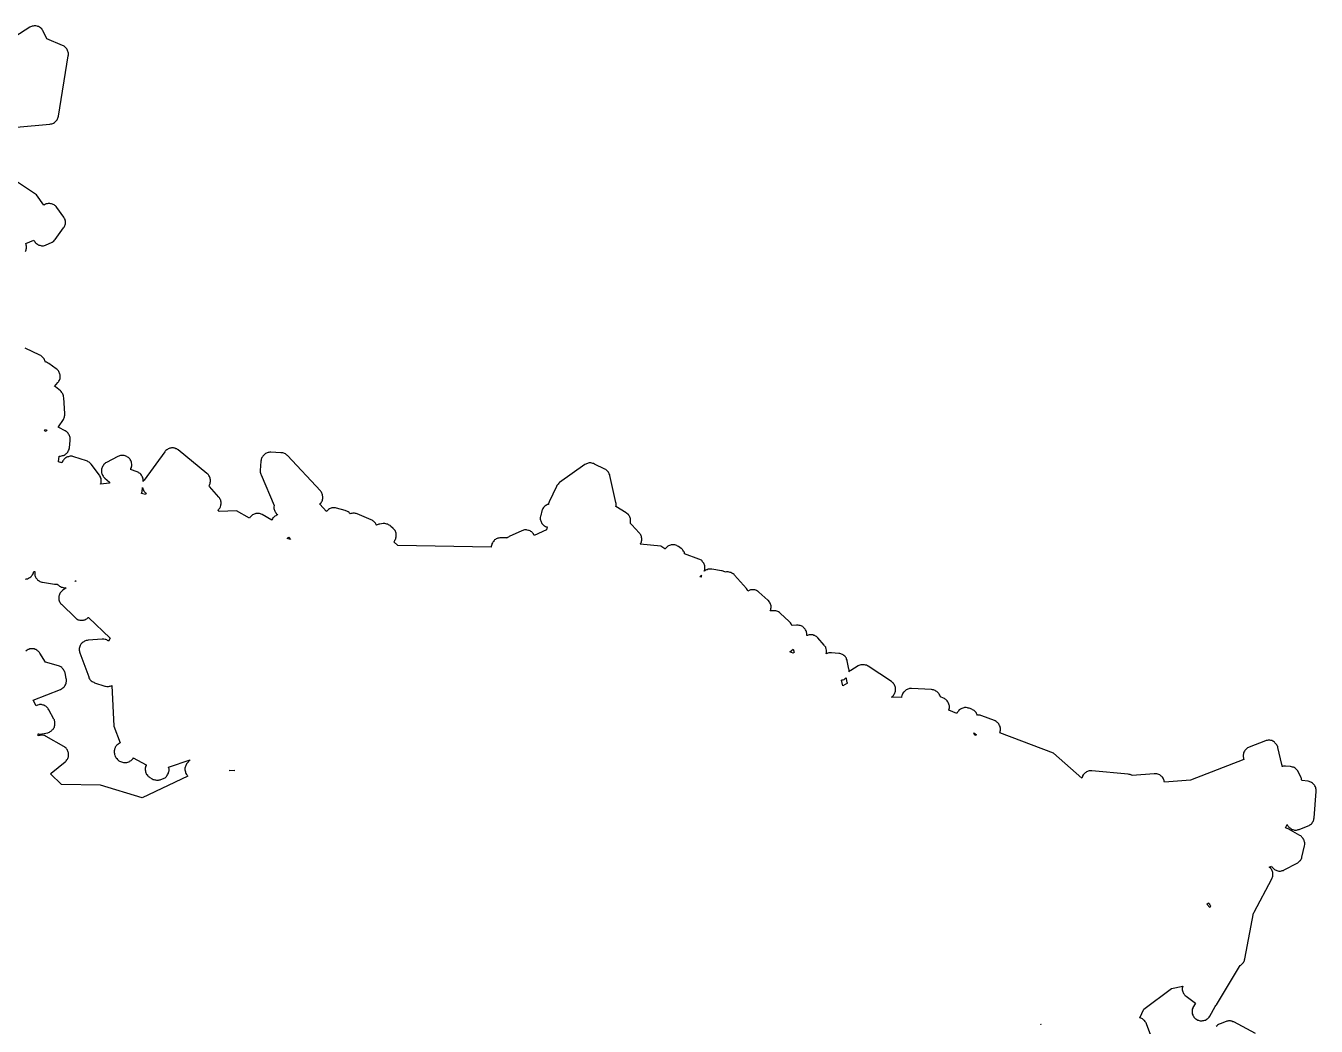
# Model space of a CAD drawing. Header units: metres. Extents: x 0 to 1325, y -1 to 773.
# Drawn here: x 1262.2 to 1323.9, y 108 to 155.8 of the extents above; entities that cross this region are included whole.
import ezdxf

# ---------------------------------------------------------------- set-up
doc = ezdxf.new("R2010")
doc.units = ezdxf.units.M

msp = doc.modelspace()

# ---------------------------------------------------------------- linework, layer by layer
at = {"layer": 'CUT'}
for points in [[(1261.75, 150.968), (1263.35, 151.108), (1263.39, 151.118), (1263.44, 151.128), (1263.48, 151.138), (1263.52, 151.158), (1263.56, 151.188), (1263.6, 151.218), (1263.63, 151.248), (1263.66, 151.278), (1263.69, 151.318), (1263.71, 151.358), (1263.73, 151.398), (1263.74, 151.438), (1263.75, 151.488), (1264.22, 154.378), (1264.23, 154.418), (1264.23, 154.458), (1264.23, 154.508), (1264.22, 154.548), (1264.21, 154.588), (1264.19, 154.628), (1264.17, 154.668), (1264.15, 154.708), (1264.12, 154.738), (1264.09, 154.768), (1264.06, 154.798), (1264.03, 154.828), (1263.99, 154.848), (1263.95, 154.868), (1263.2, 155.178), (1263.03, 155.548), (1263.01, 155.588), (1262.98, 155.618), (1262.96, 155.658), (1262.92, 155.688), (1262.89, 155.718), (1262.85, 155.748), (1262.81, 155.768), (1262.77, 155.778), (1262.73, 155.798), (1262.68, 155.808), (1262.64, 155.808), (1262.59, 155.808), (1262.55, 155.798), (1262.5, 155.788), (1262.46, 155.778), (1262.42, 155.758), (1262.38, 155.738), (1260.66, 154.638)], [(1262.18, 145.018), (1262.2, 145.058), (1262.21, 145.098), (1262.22, 145.138), (1262.23, 145.188), (1262.23, 145.228), (1262.23, 145.278), (1262.22, 145.318), (1262.21, 145.358), (1262.2, 145.398), (1262.2, 145.408), (1262.58, 145.568), (1262.6, 145.528), (1262.62, 145.498), (1262.65, 145.458), (1262.68, 145.428), (1262.71, 145.398), (1262.75, 145.368), (1262.78, 145.348), (1262.82, 145.328), (1262.87, 145.318), (1262.91, 145.308), (1262.95, 145.298), (1263, 145.298), (1263.04, 145.298), (1263.09, 145.308), (1263.13, 145.318), (1263.17, 145.338), (1263.42, 145.448), (1263.46, 145.468), (1263.5, 145.498), (1263.54, 145.518), (1263.57, 145.558), (1263.6, 145.598), (1264, 146.148), (1264.03, 146.178), (1264.05, 146.218), (1264.06, 146.258), (1264.08, 146.298), (1264.09, 146.338), (1264.09, 146.388), (1264.09, 146.428), (1264.09, 146.468), (1264.08, 146.518), (1264.07, 146.558), (1264.05, 146.598), (1264.03, 146.638), (1264.01, 146.668), (1263.68, 147.128), (1263.65, 147.168), (1263.62, 147.198), (1263.59, 147.228), (1263.55, 147.248), (1263.51, 147.268), (1263.47, 147.288), (1263.43, 147.298), (1263.39, 147.308), (1263.34, 147.318), (1263.3, 147.318), (1263.26, 147.318), (1263.21, 147.308), (1263.17, 147.298), (1263.13, 147.278), (1263.09, 147.258), (1263.06, 147.238), (1262.71, 147.728), (1261.65, 148.438)], [(1316, 107.428), (1315.75, 108.108), (1315.74, 108.158), (1315.71, 108.188), (1315.69, 108.228), (1315.66, 108.268), (1315.63, 108.298), (1315.59, 108.318), (1315.56, 108.348), (1315.52, 108.368), (1315.48, 108.388), (1315.44, 108.398), (1315.63, 108.818), (1316.95, 109.798), (1317.48, 109.908), (1317.47, 109.868), (1317.46, 109.828), (1317.46, 109.788), (1317.46, 109.738), (1317.47, 109.698), (1317.48, 109.648), (1317.5, 109.608), (1317.52, 109.568), (1317.55, 109.538), (1317.57, 109.498), (1317.6, 109.468), (1317.64, 109.438), (1318.09, 109.098), (1317.99, 108.938), (1317.97, 108.898), (1317.96, 108.858), (1317.94, 108.818), (1317.93, 108.768), (1317.93, 108.728), (1317.93, 108.678), (1317.94, 108.638), (1317.94, 108.598), (1317.96, 108.548), (1317.97, 108.508), (1318, 108.478), (1318.02, 108.438), (1318.05, 108.408), (1318.08, 108.368), (1318.11, 108.348), (1318.15, 108.318), (1318.19, 108.298), (1318.23, 108.288), (1318.27, 108.268), (1318.32, 108.258), (1318.36, 108.258), (1318.41, 108.258), (1318.45, 108.268), (1318.49, 108.268), (1318.54, 108.288), (1318.58, 108.298), (1318.61, 108.328), (1318.65, 108.348), (1318.68, 108.378), (1318.72, 108.408), (1318.74, 108.438), (1318.77, 108.478), (1319.04, 108.948), (1319.07, 108.988), (1319.09, 109.028), (1320.2, 110.858), (1320.22, 110.898), (1320.26, 110.918), (1320.29, 110.948), (1320.33, 110.978), (1320.36, 111.008), (1320.38, 111.048), (1320.41, 111.088), (1320.43, 111.128), (1320.44, 111.168), (1320.45, 111.218), (1320.87, 113.408), (1320.88, 113.418), (1320.9, 113.458), (1321.74, 115.048), (1321.76, 115.088), (1321.77, 115.128), (1321.78, 115.168), (1321.79, 115.218), (1321.79, 115.258), (1321.79, 115.308), (1321.78, 115.348), (1321.77, 115.388), (1321.75, 115.428), (1321.74, 115.468), (1321.71, 115.508), (1321.69, 115.548), (1321.66, 115.578), (1321.62, 115.608), (1321.72, 115.658), (1321.74, 115.618), (1321.77, 115.588), (1321.8, 115.548), (1321.83, 115.518), (1321.87, 115.498), (1321.9, 115.478), (1321.94, 115.458), (1321.98, 115.438), (1322.03, 115.428), (1322.07, 115.418), (1322.11, 115.418), (1322.16, 115.418), (1322.2, 115.428), (1322.24, 115.438), (1322.29, 115.448), (1322.33, 115.468), (1322.95, 115.788), (1322.98, 115.808), (1323.02, 115.838), (1323.05, 115.868), (1323.08, 115.898), (1323.11, 115.928), (1323.13, 115.968), (1323.15, 116.008), (1323.17, 116.048), (1323.18, 116.088), (1323.3, 116.628), (1323.31, 116.678), (1323.31, 116.718), (1323.31, 116.758), (1323.3, 116.808), (1323.29, 116.848), (1323.28, 116.888), (1323.26, 116.928), (1323.24, 116.968), (1323.21, 117.008), (1323.18, 117.038), (1323.15, 117.068), (1323.12, 117.098), (1323.08, 117.118), (1322.52, 117.428), (1322.48, 117.448), (1322.44, 117.468), (1322.39, 117.478), (1322.47, 117.648), (1322.48, 117.608), (1322.51, 117.578), (1322.53, 117.538), (1322.56, 117.508), (1322.6, 117.478), (1322.63, 117.458), (1322.67, 117.428), (1322.71, 117.408), (1322.75, 117.398), (1322.79, 117.388), (1322.83, 117.378), (1322.88, 117.378), (1322.92, 117.378), (1322.96, 117.388), (1323, 117.398), (1323.05, 117.408), (1323.48, 117.578), (1323.52, 117.598), (1323.56, 117.618), (1323.59, 117.648), (1323.63, 117.678), (1323.66, 117.708), (1323.68, 117.748), (1323.71, 117.788), (1323.73, 117.828), (1323.74, 117.868), (1323.75, 117.918), (1323.76, 117.958), (1323.86, 119.218), (1323.86, 119.268), (1323.86, 119.308), (1323.85, 119.358), (1323.84, 119.398), (1323.82, 119.438), (1323.8, 119.488), (1323.78, 119.518), (1323.75, 119.558), (1323.72, 119.588), (1323.68, 119.618), (1323.64, 119.648), (1323.6, 119.668), (1323.56, 119.678), (1323.52, 119.698), (1323.47, 119.708), (1323.17, 119.748), (1323.16, 119.798), (1323.15, 119.838), (1323.14, 119.878), (1323.12, 119.918), (1323, 120.158), (1322.98, 120.198), (1322.95, 120.238), (1322.92, 120.268), (1322.89, 120.308), (1322.85, 120.328), (1322.81, 120.358), (1322.77, 120.378), (1322.73, 120.388), (1322.68, 120.398), (1322.64, 120.408), (1322.39, 120.428), (1322.34, 120.428), (1322.3, 120.428), (1322.25, 120.418), (1322.23, 120.418), (1322.23, 120.468), (1322.22, 120.508), (1322.03, 121.318), (1322.02, 121.368), (1322, 121.408), (1321.98, 121.448), (1321.95, 121.488), (1321.92, 121.518), (1321.89, 121.548), (1321.86, 121.578), (1321.82, 121.608), (1321.78, 121.628), (1321.74, 121.648), (1321.69, 121.658), (1321.65, 121.668), (1321.6, 121.668), (1321.56, 121.668), (1321.51, 121.658), (1321.47, 121.648), (1321.43, 121.638), (1320.66, 121.338), (1320.62, 121.318), (1320.58, 121.298), (1320.54, 121.268), (1320.51, 121.238), (1320.48, 121.208), (1320.45, 121.178), (1320.43, 121.138), (1320.41, 121.098), (1320.39, 121.058), (1320.38, 121.008), (1320.37, 120.968), (1320.37, 120.928), (1320.37, 120.878), (1320.38, 120.838), (1320.39, 120.788), (1320.4, 120.748), (1317.86, 119.758), (1316.61, 119.658), (1316.6, 119.698), (1316.59, 119.738), (1316.58, 119.778), (1316.56, 119.818), (1316.54, 119.858), (1316.51, 119.898), (1316.48, 119.928), (1316.45, 119.958), (1316.42, 119.988), (1316.38, 120.008), (1316.34, 120.028), (1316.3, 120.048), (1316.25, 120.058), (1316.21, 120.068), (1316.17, 120.068), (1316.12, 120.068), (1315.07, 119.978), (1315.05, 119.998), (1315.01, 120.018), (1314.97, 120.028), (1314.93, 120.038), (1314.88, 120.048), (1313.14, 120.208), (1313.1, 120.208), (1313.05, 120.208), (1313.01, 120.198), (1312.97, 120.188), (1312.93, 120.178), (1312.89, 120.158), (1312.85, 120.128), (1312.82, 120.108), (1312.78, 120.078), (1312.75, 120.048), (1312.73, 120.008), (1312.7, 119.968), (1312.69, 119.938), (1312.67, 119.888), (1312.66, 119.848), (1311.31, 121.048), (1308.74, 122.028), (1308.75, 122.058), (1308.76, 122.108), (1308.77, 122.148), (1308.77, 122.198), (1308.77, 122.238), (1308.76, 122.288), (1308.75, 122.328), (1308.73, 122.368), (1308.71, 122.408), (1308.69, 122.448), (1308.66, 122.478), (1308.63, 122.518), (1308.6, 122.538), (1308.56, 122.568), (1308.52, 122.588), (1308.48, 122.608), (1307.88, 122.838), (1307.84, 122.848), (1307.8, 122.858), (1307.75, 122.868), (1307.71, 122.868), (1307.67, 122.868), (1307.65, 122.908), (1307.63, 122.948), (1307.61, 122.988), (1307.58, 123.018), (1307.55, 123.058), (1307.52, 123.088), (1307.48, 123.108), (1307.44, 123.128), (1307.4, 123.148), (1307.27, 123.198), (1307.23, 123.208), (1307.19, 123.218), (1307.14, 123.228), (1307.1, 123.228), (1307.06, 123.228), (1307.02, 123.218), (1306.97, 123.208), (1306.93, 123.188), (1306.89, 123.168), (1306.86, 123.148), (1306.82, 123.128), (1306.79, 123.098), (1306.76, 123.058), (1306.74, 123.028), (1306.71, 122.988), (1306.69, 122.948), (1306.3, 123.098), (1306.31, 123.128), (1306.32, 123.168), (1306.33, 123.218), (1306.33, 123.258), (1306.33, 123.308), (1306.32, 123.348), (1306.31, 123.388), (1306.29, 123.438), (1306.27, 123.478), (1306.25, 123.508), (1306.22, 123.548), (1306.19, 123.578), (1306.16, 123.608), (1306.13, 123.638), (1306.09, 123.658), (1306.05, 123.678), (1305.9, 123.738), (1305.89, 123.788), (1305.87, 123.828), (1305.85, 123.868), (1305.82, 123.898), (1305.8, 123.938), (1305.76, 123.968), (1305.73, 123.998), (1305.69, 124.018), (1305.65, 124.048), (1305.61, 124.058), (1305.57, 124.078), (1305.53, 124.078), (1305.48, 124.088), (1304.52, 124.138), (1304.48, 124.138), (1304.43, 124.138), (1304.39, 124.128), (1304.35, 124.108), (1304.31, 124.098), (1304.27, 124.078), (1304.23, 124.048), (1304.2, 124.018), (1304.17, 123.988), (1304.14, 123.958), (1304.11, 123.918), (1304.09, 123.878), (1304.08, 123.838), (1304.06, 123.798), (1304.05, 123.748), (1304.05, 123.708), (1303.57, 123.728), (1303.59, 123.748), (1303.63, 123.778), (1303.66, 123.808), (1303.68, 123.848), (1303.71, 123.888), (1303.73, 123.928), (1303.74, 123.968), (1303.75, 124.008), (1303.76, 124.058), (1303.76, 124.098), (1303.76, 124.138), (1303.75, 124.188), (1303.74, 124.228), (1303.73, 124.268), (1303.71, 124.308), (1303.68, 124.348), (1303.66, 124.388), (1303.63, 124.418), (1303.59, 124.448), (1303.56, 124.478), (1302.45, 125.208), (1302.41, 125.228), (1302.37, 125.248), (1302.32, 125.258), (1302.28, 125.268), (1302.23, 125.278), (1302.19, 125.278), (1302.14, 125.278), (1302.1, 125.268), (1302.05, 125.248), (1302.01, 125.238), (1301.97, 125.218), (1301.62, 125.008), (1301.58, 124.978), (1301.55, 124.948), (1301.54, 124.938), (1301.54, 124.978), (1301.54, 125.028), (1301.53, 125.068), (1301.45, 125.458), (1301.44, 125.498), (1301.42, 125.548), (1301.41, 125.588), (1301.38, 125.618), (1301.36, 125.658), (1301.33, 125.688), (1301.29, 125.718), (1301.26, 125.748), (1301.22, 125.768), (1301.18, 125.788), (1301.14, 125.798), (1301.09, 125.808), (1301.05, 125.818), (1300.7, 125.848), (1300.66, 125.848), (1300.61, 125.848), (1300.57, 125.838), (1300.53, 125.828), (1300.49, 125.808), (1300.45, 125.798), (1300.45, 125.808), (1300.46, 125.848), (1300.46, 125.898), (1300.46, 125.938), (1300.46, 125.978), (1300.45, 126.028), (1300.43, 126.068), (1300.42, 126.108), (1300.4, 126.148), (1300.37, 126.178), (1300.35, 126.218), (1300.05, 126.558), (1300.02, 126.588), (1299.98, 126.618), (1299.94, 126.648), (1299.9, 126.668), (1299.86, 126.678), (1299.82, 126.698), (1299.77, 126.708), (1299.73, 126.708), (1299.68, 126.708), (1299.63, 126.698), (1299.59, 126.688), (1299.55, 126.678), (1299.51, 126.668), (1299.52, 126.688), (1299.52, 126.728), (1299.52, 126.778), (1299.51, 126.818), (1299.5, 126.858), (1299.48, 126.898), (1299.46, 126.938), (1299.44, 126.978), (1299.41, 127.008), (1299.38, 127.038), (1299.35, 127.068), (1299.32, 127.098), (1299.28, 127.118), (1299.24, 127.138), (1299.2, 127.148), (1299.16, 127.158), (1299.11, 127.168), (1299.07, 127.168), (1299.03, 127.168), (1298.81, 127.148), (1298.8, 127.158), (1298.79, 127.198), (1298.77, 127.238), (1298.74, 127.278), (1298.71, 127.308), (1298.68, 127.338), (1298.24, 127.738), (1298.21, 127.768), (1298.17, 127.798), (1298.13, 127.818), (1298.08, 127.838), (1298.04, 127.848), (1297.99, 127.858), (1297.95, 127.858), (1297.9, 127.858), (1297.77, 127.848), (1297.78, 127.878), (1297.8, 127.918), (1297.8, 127.958), (1297.81, 128.008), (1297.81, 128.048), (1297.81, 128.098), (1297.8, 128.138), (1297.78, 128.178), (1297.77, 128.218), (1297.74, 128.258), (1297.72, 128.298), (1297.69, 128.338), (1297.66, 128.368), (1297.23, 128.748), (1297.19, 128.768), (1297.16, 128.798), (1297.12, 128.818), (1297.08, 128.838), (1297.03, 128.848), (1296.99, 128.858), (1296.95, 128.858), (1296.9, 128.858), (1296.86, 128.848), (1296.82, 128.848), (1296.77, 128.828), (1296.7, 128.798), (1296.68, 128.838), (1296.66, 128.878), (1296.63, 128.918), (1296.07, 129.558), (1296.04, 129.588), (1296, 129.618), (1295.97, 129.638), (1295.93, 129.658), (1295.89, 129.678), (1295.85, 129.688), (1295.81, 129.698), (1295.76, 129.708), (1295.72, 129.708), (1295.68, 129.708), (1295.63, 129.698), (1295.6, 129.718), (1295.56, 129.738), (1295.52, 129.748), (1295.48, 129.768), (1295.44, 129.768), (1294.98, 129.838), (1294.93, 129.848), (1294.89, 129.848), (1294.85, 129.848), (1294.8, 129.838), (1294.76, 129.818), (1294.72, 129.808), (1294.68, 129.788), (1294.65, 129.758), (1294.62, 129.748), (1294.63, 129.778), (1294.64, 129.828), (1294.65, 129.868), (1294.65, 129.918), (1294.65, 129.958), (1294.64, 130.008), (1294.63, 130.048), (1294.61, 130.088), (1294.59, 130.128), (1294.57, 130.168), (1294.54, 130.198), (1294.51, 130.238), (1294.48, 130.268), (1294.44, 130.288), (1294.4, 130.308), (1294.36, 130.328), (1293.68, 130.578), (1293.68, 130.588), (1293.67, 130.628), (1293.65, 130.668), (1293.63, 130.708), (1293.6, 130.748), (1293.57, 130.778), (1293.54, 130.808), (1293.51, 130.838), (1293.38, 130.928), (1293.34, 130.948), (1293.3, 130.968), (1293.26, 130.988), (1293.21, 130.998), (1293.17, 131.008), (1293.13, 131.008), (1293.08, 131.008), (1293.04, 130.998), (1293, 130.988), (1292.95, 130.978), (1292.91, 130.958), (1292.88, 130.938), (1292.84, 130.908), (1292.81, 130.878), (1292.78, 130.848), (1292.75, 130.818), (1292.74, 130.808), (1292.54, 130.938), (1291.56, 131.038), (1291.57, 131.058), (1291.59, 131.098), (1291.61, 131.138), (1291.62, 131.178), (1291.63, 131.228), (1291.63, 131.268), (1291.63, 131.308), (1291.62, 131.358), (1291.61, 131.398), (1291.6, 131.438), (1291.58, 131.478), (1291.56, 131.518), (1291.54, 131.548), (1291.51, 131.578), (1291.16, 131.958), (1291.13, 131.998), (1291.1, 132.018), (1291.09, 132.028), (1291.09, 132.038), (1291.09, 132.078), (1291.1, 132.118), (1291.1, 132.168), (1291.1, 132.208), (1291.09, 132.258), (1291.08, 132.298), (1291.06, 132.338), (1291.04, 132.378), (1291.01, 132.408), (1290.99, 132.448), (1290.96, 132.478), (1290.92, 132.508), (1290.89, 132.528), (1290.39, 132.838), (1290.39, 132.848), (1290.4, 132.888), (1290.4, 132.938), (1290.4, 132.978), (1290.39, 133.028), (1290.11, 134.318), (1290.1, 134.358), (1290.08, 134.398), (1290.06, 134.438), (1290.04, 134.478), (1290.01, 134.508), (1289.98, 134.548), (1289.95, 134.568), (1289.91, 134.598), (1289.87, 134.618), (1289.37, 134.868), (1289.33, 134.888), (1289.29, 134.898), (1289.25, 134.908), (1289.2, 134.918), (1289.16, 134.918), (1289.11, 134.918), (1289.07, 134.908), (1289.03, 134.898), (1288.99, 134.878), (1288.95, 134.858), (1288.91, 134.838), (1287.7, 133.978), (1287.66, 133.948), (1287.63, 133.908), (1287.6, 133.878), (1287.57, 133.838), (1287.55, 133.798), (1287.21, 133.058), (1287.19, 133.018), (1287.18, 132.978), (1287.17, 132.938), (1287.12, 132.928), (1287.08, 132.908), (1287.04, 132.878), (1287, 132.858), (1286.97, 132.828), (1286.94, 132.788), (1286.91, 132.748), (1286.89, 132.708), (1286.87, 132.668), (1286.86, 132.628), (1286.8, 132.408), (1286.79, 132.368), (1286.78, 132.318), (1286.78, 132.278), (1286.78, 132.228), (1286.79, 132.188), (1286.8, 132.148), (1286.82, 132.108), (1286.84, 132.068), (1286.86, 132.028), (1286.89, 131.988), (1286.92, 131.958), (1286.95, 131.928), (1286.99, 131.908), (1287.03, 131.888), (1287.07, 131.868), (1287.11, 131.858), (1287.07, 131.728), (1286.49, 131.458), (1286.48, 131.488), (1286.46, 131.528), (1286.43, 131.558), (1286.4, 131.598), (1286.37, 131.628), (1286.33, 131.648), (1286.29, 131.668), (1286.25, 131.688), (1286.21, 131.698), (1286.16, 131.708), (1286.12, 131.718), (1286.07, 131.718), (1286.03, 131.718), (1285.98, 131.708), (1285.94, 131.688), (1285.9, 131.678), (1285.3, 131.398), (1285.26, 131.378), (1285.22, 131.348), (1285.2, 131.328), (1285.18, 131.338), (1285.13, 131.338), (1284.89, 131.338), (1284.85, 131.338), (1284.8, 131.328), (1284.76, 131.318), (1284.72, 131.308), (1284.68, 131.288), (1284.64, 131.258), (1284.6, 131.238), (1284.57, 131.208), (1284.54, 131.168), (1284.51, 131.138), (1284.49, 131.098), (1284.47, 131.058), (1284.46, 131.018), (1284.45, 130.968), (1284.44, 130.928), (1284.44, 130.898), (1279.98, 130.968), (1279.78, 131.148), (1279.81, 131.178), (1279.83, 131.218), (1279.85, 131.258), (1279.87, 131.298), (1279.88, 131.338), (1279.89, 131.388), (1279.9, 131.428), (1279.9, 131.478), (1279.9, 131.518), (1279.89, 131.558), (1279.88, 131.608), (1279.86, 131.648), (1279.84, 131.688), (1279.81, 131.728), (1279.79, 131.758), (1279.75, 131.788), (1279.63, 131.898), (1279.6, 131.928), (1279.56, 131.948), (1279.53, 131.968), (1279.49, 131.988), (1279.45, 131.998), (1279.4, 132.008), (1279.36, 132.018), (1279.32, 132.018), (1279.27, 132.018), (1279.11, 131.998), (1279.07, 131.988), (1279.03, 131.978), (1278.99, 131.958), (1278.95, 131.938), (1278.94, 131.968), (1278.93, 132.008), (1278.9, 132.038), (1278.88, 132.078), (1278.85, 132.108), (1278.81, 132.138), (1278.78, 132.158), (1278.74, 132.188), (1278.7, 132.208), (1278.03, 132.488), (1277.99, 132.498), (1277.95, 132.508), (1277.91, 132.518), (1277.86, 132.518), (1277.82, 132.518), (1277.78, 132.508), (1277.73, 132.498), (1277.69, 132.488), (1277.67, 132.518), (1277.64, 132.548), (1277.6, 132.578), (1277.57, 132.598), (1277.53, 132.618), (1277.49, 132.638), (1277.45, 132.648), (1277.04, 132.758), (1276.99, 132.768), (1276.95, 132.778), (1276.91, 132.778), (1276.86, 132.778), (1276.82, 132.768), (1276.78, 132.758), (1276.74, 132.738), (1276.7, 132.718), (1276.66, 132.698), (1276.63, 132.668), (1276.6, 132.638), (1276.57, 132.608), (1276.56, 132.598), (1276.24, 132.948), (1276.25, 132.958), (1276.28, 132.988), (1276.31, 133.018), (1276.33, 133.058), (1276.35, 133.098), (1276.37, 133.138), (1276.38, 133.178), (1276.39, 133.218), (1276.39, 133.268), (1276.39, 133.308), (1276.38, 133.348), (1276.37, 133.398), (1276.36, 133.438), (1276.34, 133.478), (1276.32, 133.518), (1276.3, 133.548), (1276.27, 133.588), (1274.7, 135.268), (1274.67, 135.298), (1274.63, 135.328), (1274.6, 135.348), (1274.56, 135.368), (1274.52, 135.388), (1274.47, 135.398), (1274.43, 135.408), (1274.39, 135.408), (1273.9, 135.428), (1273.85, 135.428), (1273.81, 135.418), (1273.77, 135.418), (1273.73, 135.398), (1273.69, 135.388), (1273.65, 135.368), (1273.61, 135.338), (1273.58, 135.308), (1273.55, 135.278), (1273.52, 135.248), (1273.5, 135.208), (1273.48, 135.178), (1273.46, 135.138), (1273.45, 135.098), (1273.44, 135.048), (1273.43, 135.008), (1273.4, 134.558), (1273.4, 134.518), (1273.4, 134.478), (1273.41, 134.438), (1273.42, 134.388), (1273.44, 134.358), (1274.06, 132.878), (1274.05, 132.828), (1274.05, 132.788), (1274.05, 132.748), (1274.06, 132.698), (1274.08, 132.658), (1274.09, 132.618), (1274.11, 132.578), (1274.14, 132.548), (1274.16, 132.508), (1274.19, 132.478), (1274.23, 132.448), (1274.24, 132.438), (1274.22, 132.438), (1274.17, 132.418), (1274.14, 132.398), (1274.1, 132.378), (1274.06, 132.348), (1274.03, 132.318), (1274, 132.288), (1273.98, 132.248), (1273.96, 132.208), (1273.95, 132.188), (1273.49, 132.448), (1273.45, 132.468), (1273.41, 132.488), (1273.37, 132.498), (1273.33, 132.508), (1273.28, 132.508), (1273.24, 132.508), (1273.19, 132.498), (1273.15, 132.488), (1273.11, 132.478), (1273.07, 132.458), (1273.03, 132.438), (1272.99, 132.408), (1272.96, 132.378), (1272.93, 132.348), (1272.9, 132.318), (1272.88, 132.278), (1272.26, 132.638), (1271.43, 132.598), (1271.38, 132.648), (1271.41, 132.688), (1271.44, 132.718), (1271.46, 132.758), (1271.49, 132.788), (1271.5, 132.828), (1271.52, 132.878), (1271.52, 132.918), (1271.53, 132.958), (1271.53, 133.008), (1271.53, 133.048), (1271.52, 133.088), (1271.51, 133.138), (1271.49, 133.178), (1271.47, 133.218), (1271.45, 133.248), (1271.42, 133.288), (1270.98, 133.788), (1270.95, 133.818), (1270.97, 133.858), (1270.99, 133.898), (1271, 133.938), (1271.01, 133.978), (1271.02, 134.028), (1271.02, 134.068), (1271.02, 134.118), (1271.01, 134.158), (1271, 134.198), (1270.99, 134.238), (1270.97, 134.278), (1270.94, 134.318), (1270.92, 134.358), (1270.89, 134.388), (1270.85, 134.418), (1269.48, 135.538), (1269.45, 135.558), (1269.41, 135.588), (1269.37, 135.598), (1269.33, 135.618), (1269.29, 135.628), (1269.25, 135.638), (1269.21, 135.638), (1269.16, 135.638), (1269.12, 135.628), (1269.08, 135.618), (1269.04, 135.608), (1269, 135.588), (1268.96, 135.568), (1268.93, 135.548), (1268.89, 135.518), (1268.86, 135.488), (1268.84, 135.448), (1267.85, 134.088), (1267.82, 134.058), (1267.81, 134.038), (1267.81, 134.058), (1267.81, 134.098), (1267.8, 134.138), (1267.79, 134.188), (1267.78, 134.228), (1267.76, 134.268), (1267.74, 134.308), (1267.72, 134.338), (1267.69, 134.378), (1267.66, 134.408), (1267.62, 134.428), (1267.59, 134.458), (1267.55, 134.478), (1267.51, 134.498), (1267.2, 134.598), (1267.21, 134.618), (1267.22, 134.658), (1267.24, 134.698), (1267.25, 134.738), (1267.26, 134.778), (1267.26, 134.828), (1267.26, 134.868), (1267.25, 134.918), (1267.24, 134.958), (1267.23, 134.998), (1267.21, 135.038), (1267.19, 135.078), (1267.16, 135.108), (1267.13, 135.148), (1267.1, 135.178), (1267.06, 135.198), (1267.02, 135.228), (1266.98, 135.238), (1266.94, 135.258), (1266.9, 135.268), (1266.86, 135.278), (1266.81, 135.278), (1266.77, 135.278), (1266.72, 135.268), (1266.68, 135.258), (1266.64, 135.248), (1266.6, 135.228), (1266.05, 134.938), (1266.01, 134.918), (1265.98, 134.888), (1265.94, 134.858), (1265.91, 134.828), (1265.89, 134.788), (1265.86, 134.748), (1265.84, 134.708), (1265.83, 134.668), (1265.82, 134.628), (1265.81, 134.588), (1265.81, 134.538), (1265.81, 134.498), (1265.82, 134.448), (1265.83, 134.408), (1265.84, 134.368), (1265.86, 134.328), (1265.89, 134.288), (1265.91, 134.248), (1265.94, 134.218), (1265.97, 134.188), (1266.19, 134.008), (1266.19, 133.998), (1266.19, 133.958), (1266.19, 133.948), (1265.76, 133.898), (1265.77, 133.918), (1265.79, 133.958), (1265.8, 134.008), (1265.8, 134.048), (1265.8, 134.088), (1265.79, 134.138), (1265.79, 134.178), (1265.77, 134.218), (1265.76, 134.258), (1265.73, 134.298), (1265.71, 134.338), (1265.32, 134.858), (1265.29, 134.898), (1265.26, 134.928), (1265.22, 134.958), (1265.18, 134.978), (1265.14, 134.998), (1265.1, 135.018), (1264.49, 135.218), (1264.45, 135.228), (1264.41, 135.238), (1264.36, 135.238), (1264.32, 135.238), (1264.27, 135.228), (1264.23, 135.218), (1264.19, 135.208), (1264.15, 135.188), (1264.11, 135.168), (1264.08, 135.148), (1264.04, 135.118), (1264.01, 135.088), (1263.99, 135.048), (1263.96, 135.018), (1263.94, 134.978), (1263.92, 134.938), (1263.92, 134.928), (1263.76, 134.978), (1263.79, 135.248), (1263.81, 135.248), (1263.86, 135.248), (1263.9, 135.258), (1263.95, 135.268), (1263.99, 135.278), (1264.03, 135.298), (1264.07, 135.318), (1264.11, 135.348), (1264.14, 135.368), (1264.17, 135.408), (1264.2, 135.438), (1264.22, 135.478), (1264.24, 135.518), (1264.26, 135.558), (1264.27, 135.598), (1264.28, 135.648), (1264.32, 135.998), (1264.32, 136.038), (1264.32, 136.088), (1264.31, 136.128), (1264.3, 136.178), (1264.29, 136.218), (1264.27, 136.258), (1264.24, 136.298), (1264.22, 136.338), (1264.19, 136.368), (1264.15, 136.398), (1264.12, 136.428), (1264.08, 136.448), (1263.77, 136.608), (1263.74, 136.628), (1263.76, 136.648), (1263.99, 136.998), (1264.01, 137.038), (1264.03, 137.078), (1264.04, 137.118), (1264.05, 137.158), (1264.06, 137.198), (1264.06, 137.238), (1264.06, 137.278), (1264.01, 138.038), (1264, 138.088), (1263.99, 138.128), (1263.98, 138.168), (1263.96, 138.218), (1263.94, 138.248), (1263.91, 138.288), (1263.88, 138.328), (1263.85, 138.358), (1263.62, 138.548), (1263.58, 138.568), (1263.57, 138.578), (1263.73, 138.758), (1263.76, 138.788), (1263.78, 138.828), (1263.8, 138.868), (1263.82, 138.908), (1263.83, 138.948), (1263.84, 138.998), (1263.84, 139.038), (1263.84, 139.078), (1263.83, 139.128), (1263.82, 139.168), (1263.81, 139.208), (1263.79, 139.248), (1263.77, 139.288), (1263.75, 139.328), (1263.72, 139.358), (1263.69, 139.388), (1263.65, 139.418), (1263.3, 139.668), (1263.26, 139.688), (1263.23, 139.708), (1263.18, 139.728), (1263.14, 139.738), (1263.13, 139.738), (1263.12, 139.768), (1263.1, 139.808), (1263.09, 139.848), (1263.07, 139.888), (1263.04, 139.928), (1263.01, 139.958), (1262.98, 139.988), (1262.95, 140.018), (1262.91, 140.048), (1262.87, 140.068), (1262.17, 140.398)], [(1262.18, 129.368), (1262.23, 129.378), (1262.27, 129.388), (1262.32, 129.408), (1262.36, 129.428), (1262.39, 129.448), (1262.43, 129.478), (1262.46, 129.508), (1262.49, 129.538), (1262.52, 129.578), (1262.54, 129.618), (1262.56, 129.658), (1262.57, 129.698), (1262.58, 129.738), (1262.63, 129.738), (1262.63, 129.728), (1262.62, 129.678), (1262.62, 129.638), (1262.62, 129.598), (1262.63, 129.548), (1262.65, 129.508), (1262.66, 129.468), (1262.68, 129.428), (1262.71, 129.398), (1262.73, 129.358), (1262.76, 129.328), (1262.8, 129.298), (1262.83, 129.278), (1262.87, 129.258), (1262.91, 129.238), (1262.96, 129.218), (1263, 129.218), (1263.56, 129.128), (1263.6, 129.118), (1263.65, 129.118), (1263.69, 129.118), (1263.7, 129.118), (1263.74, 129.088), (1263.77, 129.058), (1263.81, 129.028), (1263.85, 129.008), (1263.9, 128.988), (1263.94, 128.978), (1264.03, 128.958), (1264.08, 128.948), (1264.12, 128.948), (1263.96, 128.838), (1263.93, 128.808), (1263.9, 128.778), (1263.87, 128.748), (1263.84, 128.708), (1263.82, 128.678), (1263.8, 128.638), (1263.79, 128.588), (1263.78, 128.548), (1263.77, 128.508), (1263.77, 128.458), (1263.77, 128.418), (1263.78, 128.378), (1263.79, 128.328), (1263.81, 128.288), (1263.83, 128.248), (1263.85, 128.208), (1263.88, 128.178), (1263.91, 128.148), (1264.55, 127.528), (1264.58, 127.498), (1264.61, 127.468), (1264.65, 127.448), (1264.69, 127.428), (1264.73, 127.418), (1264.78, 127.408), (1264.82, 127.398), (1264.86, 127.398), (1264.91, 127.398), (1264.95, 127.408), (1264.99, 127.418), (1265.03, 127.428), (1265.07, 127.448), (1265.11, 127.468), (1265.14, 127.498), (1265.18, 127.528), (1265.19, 127.538), (1266.22, 126.538), (1266.15, 126.408), (1266.14, 126.418), (1266.1, 126.438), (1266.06, 126.458), (1266.02, 126.478), (1265.98, 126.488), (1265.93, 126.498), (1265.89, 126.498), (1265.85, 126.498), (1265.17, 126.448), (1265.12, 126.438), (1265.08, 126.428), (1265.04, 126.418), (1265, 126.398), (1264.96, 126.378), (1264.93, 126.358), (1264.89, 126.328), (1264.86, 126.298), (1264.83, 126.258), (1264.81, 126.228), (1264.79, 126.188), (1264.77, 126.148), (1264.76, 126.098), (1264.75, 126.058), (1264.75, 126.018), (1264.75, 125.968), (1264.76, 125.928), (1264.76, 125.888), (1264.78, 125.848), (1265.2, 124.698), (1265.21, 124.648), (1265.24, 124.608), (1265.26, 124.578), (1265.29, 124.538), (1265.32, 124.508), (1265.36, 124.478), (1265.4, 124.458), (1265.44, 124.438), (1265.48, 124.418), (1265.97, 124.258), (1266.01, 124.248), (1266.06, 124.238), (1266.1, 124.238), (1266.15, 124.238), (1266.19, 124.248), (1266.23, 124.258), (1266.28, 124.268), (1266.3, 124.278), (1266.4, 122.338), (1266.71, 121.538), (1266.7, 121.538), (1266.66, 121.518), (1266.62, 121.498), (1266.59, 121.468), (1266.55, 121.438), (1266.52, 121.408), (1266.5, 121.368), (1266.47, 121.338), (1266.46, 121.298), (1266.44, 121.248), (1266.43, 121.208), (1266.42, 121.168), (1266.42, 121.118), (1266.42, 121.078), (1266.43, 121.038), (1266.44, 120.988), (1266.45, 120.948), (1266.47, 120.898), (1266.49, 120.858), (1266.51, 120.818), (1266.54, 120.788), (1266.57, 120.748), (1266.61, 120.718), (1266.64, 120.688), (1266.68, 120.668), (1266.72, 120.648), (1266.77, 120.628), (1266.81, 120.618), (1266.86, 120.608), (1266.9, 120.598), (1266.94, 120.598), (1266.99, 120.598), (1267.03, 120.608), (1267.07, 120.618), (1267.12, 120.638), (1267.16, 120.648), (1267.19, 120.678), (1267.23, 120.698), (1267.26, 120.728), (1267.29, 120.768), (1267.32, 120.798), (1267.33, 120.828), (1267.95, 120.488), (1267.94, 120.468), (1267.92, 120.418), (1267.91, 120.378), (1267.9, 120.338), (1267.9, 120.298), (1267.9, 120.248), (1267.91, 120.208), (1267.92, 120.158), (1267.93, 120.118), (1267.95, 120.078), (1267.97, 120.038), (1267.99, 120.008), (1268.02, 119.968), (1268.05, 119.938), (1268.09, 119.918), (1268.12, 119.888), (1268.24, 119.818), (1268.28, 119.798), (1268.32, 119.788), (1268.36, 119.768), (1268.4, 119.768), (1268.44, 119.758), (1268.49, 119.758), (1268.53, 119.758), (1268.57, 119.768), (1268.61, 119.778), (1268.73, 119.818), (1268.77, 119.838), (1268.81, 119.858), (1268.85, 119.878), (1268.88, 119.908), (1268.92, 119.938), (1268.94, 119.968), (1268.97, 120.008), (1268.99, 120.048), (1269.01, 120.088), (1269.02, 120.128), (1269.03, 120.168), (1269.04, 120.208), (1269.04, 120.258), (1269.04, 120.298), (1269.03, 120.338), (1269.02, 120.388), (1270.05, 120.738), (1269.91, 120.568), (1269.88, 120.538), (1269.86, 120.498), (1269.84, 120.458), (1269.82, 120.418), (1269.81, 120.378), (1269.8, 120.338), (1269.8, 120.288), (1269.8, 120.248), (1269.81, 120.198), (1269.82, 120.158), (1269.83, 120.118), (1269.85, 120.078), (1269.87, 120.038), (1269.9, 119.998), (1269.92, 119.968), (1269.94, 119.958), (1267.76, 118.908), (1265.77, 119.518), (1263.9, 119.558), (1263.38, 120.068), (1263.41, 120.098), (1264.07, 120.628), (1264.1, 120.658), (1264.13, 120.688), (1264.16, 120.728), (1264.18, 120.758), (1264.2, 120.798), (1264.22, 120.838), (1264.23, 120.878), (1264.24, 120.928), (1264.24, 120.968), (1264.24, 121.018), (1264.23, 121.058), (1264.22, 121.098), (1264.21, 121.138), (1264.19, 121.178), (1264.17, 121.218), (1264.14, 121.258), (1264.12, 121.288), (1264.08, 121.318), (1264.05, 121.348), (1264.01, 121.368), (1263.17, 121.848), (1263.13, 121.868), (1263.09, 121.888), (1263.05, 121.898), (1263, 121.908), (1262.96, 121.908), (1262.92, 121.908), (1262.87, 121.898), (1262.83, 121.888), (1262.79, 121.878), (1262.79, 121.968), (1262.8, 121.968), (1262.84, 121.958), (1262.88, 121.958), (1262.93, 121.958), (1262.97, 121.968), (1263.24, 122.028), (1263.28, 122.038), (1263.32, 122.058), (1263.36, 122.078), (1263.4, 122.098), (1263.43, 122.128), (1263.46, 122.158), (1263.49, 122.188), (1263.52, 122.218), (1263.54, 122.258), (1263.56, 122.298), (1263.57, 122.338), (1263.58, 122.388), (1263.59, 122.428), (1263.59, 122.468), (1263.59, 122.518), (1263.58, 122.558), (1263.57, 122.598), (1263.56, 122.638), (1263.54, 122.678), (1263.3, 123.128), (1263.27, 123.168), (1263.25, 123.208), (1263.22, 123.238), (1263.18, 123.268), (1263.15, 123.298), (1263.11, 123.318), (1263.07, 123.338), (1263.03, 123.348), (1262.98, 123.358), (1262.94, 123.368), (1262.9, 123.368), (1262.85, 123.368), (1262.81, 123.358), (1262.76, 123.348), (1262.72, 123.328), (1262.69, 123.318), (1262.55, 123.588), (1263.85, 124.098), (1263.9, 124.118), (1263.94, 124.138), (1263.97, 124.168), (1264.01, 124.198), (1264.04, 124.228), (1264.06, 124.268), (1264.09, 124.308), (1264.11, 124.348), (1264.12, 124.388), (1264.13, 124.438), (1264.14, 124.478), (1264.14, 124.528), (1264.14, 124.568), (1264.13, 124.618), (1264.07, 124.888), (1264.06, 124.928), (1264.04, 124.968), (1264.02, 125.008), (1264, 125.048), (1263.97, 125.078), (1263.94, 125.108), (1263.91, 125.138), (1263.87, 125.168), (1263.84, 125.188), (1263.8, 125.208), (1263.76, 125.218), (1263.13, 125.398), (1262.87, 125.828), (1262.85, 125.858), (1262.82, 125.898), (1262.79, 125.928), (1262.75, 125.948), (1262.72, 125.978), (1262.68, 125.998), (1262.64, 126.008), (1262.6, 126.028), (1262.55, 126.038), (1262.51, 126.038), (1262.47, 126.038), (1262.42, 126.028), (1262.38, 126.028), (1262.34, 126.008), (1262.3, 125.998), (1262.26, 125.978), (1262.22, 125.948), (1262.19, 125.918)], [(1320.96, 107.648), (1319.92, 108.208), (1319.88, 108.218), (1319.84, 108.238), (1319.8, 108.248), (1319.76, 108.258), (1319.72, 108.258), (1319.67, 108.258), (1319.63, 108.248), (1319.59, 108.238), (1319.55, 108.228), (1319.27, 108.118), (1319.22, 108.098), (1319.19, 108.078), (1319.15, 108.048), (1319.12, 108.018), (1319.08, 107.988)]]:
    msp.add_lwpolyline(points, dxfattribs=at)
for points in [[(1263.14, 136.518), (1263.16, 136.508), (1263.2, 136.488), (1263.21, 136.488), (1263.18, 136.458), (1263.16, 136.418), (1263.09, 136.448), (1263.14, 136.518)], [(1267.72, 133.458), (1267.73, 133.468), (1267.74, 133.508), (1267.75, 133.548), (1267.77, 133.738), (1267.78, 133.708), (1267.79, 133.668), (1267.81, 133.628), (1267.83, 133.588), (1267.85, 133.548), (1267.88, 133.518), (1267.92, 133.488), (1267.94, 133.468), (1267.91, 133.418), (1267.72, 133.458)], [(1274.68, 131.308), (1274.72, 131.338), (1274.75, 131.368), (1274.85, 131.268), (1274.68, 131.308)], [(1294.49, 129.558), (1294.47, 129.518), (1294.47, 129.468), (1294.41, 129.478), (1294.49, 129.558)], [(1264.56, 129.258), (1264.57, 129.288), (1264.6, 129.278), (1264.56, 129.258)], [(1298.7, 125.888), (1298.87, 126.018), (1298.88, 125.968), (1298.89, 125.928), (1298.9, 125.888), (1298.92, 125.858), (1298.86, 125.828), (1298.7, 125.888)], [(1301.18, 124.538), (1301.21, 124.548), (1301.26, 124.558), (1301.3, 124.578), (1301.34, 124.598), (1301.37, 124.628), (1301.4, 124.648), (1301.4, 124.638), (1301.4, 124.588), (1301.41, 124.548), (1301.42, 124.498), (1301.43, 124.458), (1301.45, 124.418), (1301.46, 124.398), (1301.24, 124.268), (1301.18, 124.538)], [(1307.5, 122.018), (1307.62, 121.928), (1307.55, 121.888), (1307.5, 122.018)], [(1271.95, 120.208), (1271.95, 120.238), (1272.19, 120.228), (1271.95, 120.208)], [(1318.72, 113.898), (1318.72, 113.888), (1318.74, 113.848), (1318.77, 113.808), (1318.79, 113.778), (1318.82, 113.738), (1318.81, 113.728), (1318.78, 113.688), (1318.77, 113.668), (1318.63, 113.838), (1318.72, 113.898)], [(1310.72, 108.078), (1310.7, 108.078), (1310.7, 108.098), (1310.72, 108.078)]]:
    msp.add_lwpolyline(points, close=True, dxfattribs=at)

doc.saveas('drawing.dxf')
